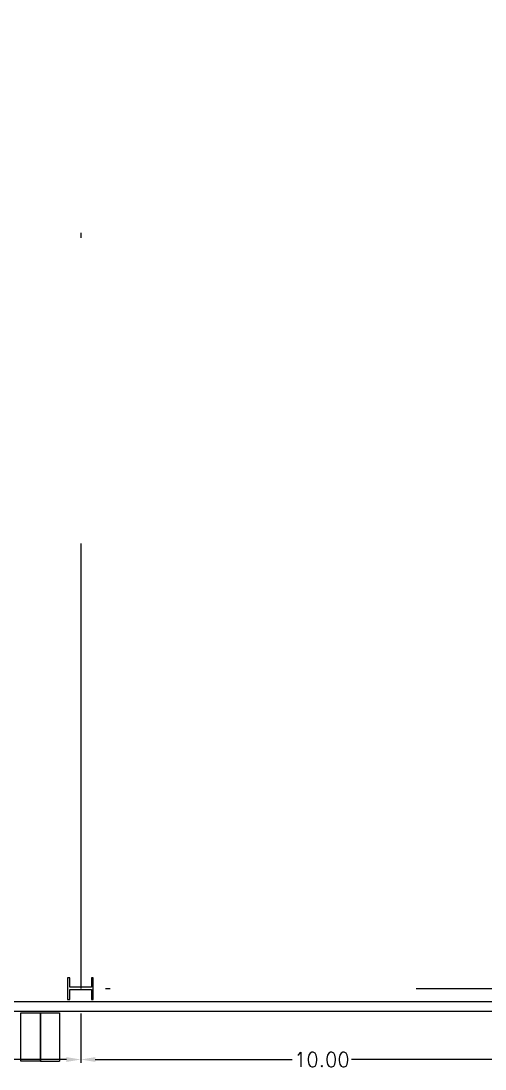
# Model space of a CAD drawing. Header units: millimetres. Extents: x -3 to 3438, y -2371 to 140.
# Drawn here: x 323.38 to 333.01, y 37.23 to 59 of the extents above; entities that cross this region are included whole.
import ezdxf

# ---------------------------------------------------------------- set-up
doc = ezdxf.new("R2010")
doc.units = ezdxf.units.MM
doc.linetypes.add('DASHDOT', pattern=[25.4, 12.7, -6.35, 0, -6.35])
doc.layers.get('0').update_dxf_attribs({"color": 3})
for name, color, linetype in [('1- 1', 1, 'Continuous'), ('1- 2', 223, 'Continuous'), ('1- muro de carga', 5, 'Continuous'), ('dim-75', 2, 'Continuous'), ('ejes', 140, 'DASHDOT')]:
    doc.layers.add(name, color=color, linetype=linetype)
doc.styles.add('TEXTOS', font='romans.shx')
doc.dimstyles.new('DIM-75P', dxfattribs={"dimtxt": 0.3, "dimasz": 0.3, "dimexe": 0.0675, "dimexo": 0.0468, "dimgap": 0.0375, "dimtad": 0, "dimtih": 1, "dimtoh": 1, "dimzin": 0, "dimdsep": 46, "dimtxsty": 'TEXTOS', "dimcen": 0.3, "dimclrd": 1, "dimclre": 1, "dimclrt": 2, "dimadec": 0, "dimazin": 0, "dimtfac": 1, "dimtmove": 1, "dimatfit": 3, "dimldrblk": 'flecha', "dimfxl": 0.045, "dimtolj": 1, "dimtzin": 0, "dimlwd": -1, "dimlwe": -1, "dimarcsym": 0})

# ---------------------------------------------------------------- blocks, each defined once
blk = doc.blocks.new('*D18')
at = {"layer": 'Defpoints', "color": 0, "transparency": 16777216}
for p in [(314.612, 38.429), (324.62, 38.429), (324.62, 37.429)]:
    blk.add_point(p, dxfattribs=at)
at = {"layer": 'dim-75', "color": 1, "transparency": 16777216}
for p, q in [((314.612, 38.382), (314.612, 37.361)), ((324.62, 38.382), (324.62, 37.361)), ((314.912, 37.429), (319, 37.429)), ((324.32, 37.429), (320.232, 37.429))]:
    blk.add_line(p, q, dxfattribs=at)
for points in [[(314.912, 37.479), (314.912, 37.379), (314.612, 37.429)], [(324.32, 37.479), (324.32, 37.379), (324.62, 37.429)]]:
    blk.add_solid(points, dxfattribs=at)
at = {"layer": 'dim-75', "color": 2, "transparency": 16777216, "insert": (319.616, 37.429), "char_height": 0.3, "attachment_point": 5, "style": 'TEXTOS'}
blk.add_mtext('\\A1;10.00', dxfattribs=at)
blk = doc.blocks.new('flecha')
at = {"ltscale": 6}
for points in [[(-0.021, 0.03), (-0.106, 0.13), (-0.124, 0.055), (-0.124, 0.212)], [(-0.021, -0.03), (-0.106, -0.13), (-0.124, -0.055), (-0.124, -0.212)]]:
    blk.add_hatch(color=256, dxfattribs=at).paths.add_polyline_path(points)
for p, q in [((0.009, -0.017), (-0.137, 0.242)), ((0.009, 0.017), (-0.137, -0.242)), ((-0.127, 0.244), (-0.127, 0.025)), ((-0.127, 0.025), (-0.104, 0.122)), ((0, 0), (-0.104, 0.122)), ((0, 0), (-0.104, -0.122)), ((-0.127, -0.025), (-0.127, -0.244)), ((-0.127, -0.025), (-0.104, -0.122))]:
    blk.add_line(p, q, dxfattribs=at)
for points in [[(-0.021, 0.03), (-0.106, 0.13), (-0.124, 0.055), (-0.124, 0.212)], [(-0.021, -0.03), (-0.106, -0.13), (-0.124, -0.055), (-0.124, -0.212)]]:
    blk.add_lwpolyline(points, close=True, dxfattribs=at)
blk = doc.blocks.new('*D19')
at = {"layer": 'Defpoints', "color": 0, "transparency": 16777216}
for p in [(324.62, 38.429), (334.628, 38.429), (334.628, 37.429)]:
    blk.add_point(p, dxfattribs=at)
at = {"layer": 'dim-75', "color": 1, "transparency": 16777216}
for p, q in [((324.62, 38.382), (324.62, 37.361)), ((334.628, 38.382), (334.628, 37.361)), ((324.92, 37.429), (329.008, 37.429)), ((334.328, 37.429), (330.24, 37.429))]:
    blk.add_line(p, q, dxfattribs=at)
for points in [[(324.92, 37.479), (324.92, 37.379), (324.62, 37.429)], [(334.328, 37.479), (334.328, 37.379), (334.628, 37.429)]]:
    blk.add_solid(points, dxfattribs=at)
at = {"layer": 'dim-75', "color": 2, "transparency": 16777216, "insert": (329.624, 37.429), "char_height": 0.3, "attachment_point": 5, "style": 'TEXTOS'}
blk.add_mtext('\\A1;10.00', dxfattribs=at)

msp = doc.modelspace()

# ---------------------------------------------------------------- linework, layer by layer
at = {"layer": '1- 1', "lineweight": 25}
for points in [[(323.781, 38.397), (323.781, 37.394), (323.378, 37.394), (323.378, 38.397), (323.781, 38.397)], [(323.781, 37.394), (323.781, 38.397), (324.176, 38.397), (324.176, 37.394)], [(323.781, 37.394), (324.176, 37.394)]]:
    msp.add_lwpolyline(points, dxfattribs=at)
at = {"layer": '1- 2', "lineweight": 25}
msp.add_lwpolyline([(324.84, 38.93), (324.389, 38.93), (324.389, 39.128), (324.342, 39.128), (324.342, 38.677), (324.389, 38.677), (324.389, 38.883), (324.84, 38.883), (324.84, 38.677), (324.879, 38.677), (324.879, 39.128), (324.84, 39.128), (324.84, 38.93)], dxfattribs=at)
msp.add_lwpolyline([(324.84, 38.93), (324.389, 38.93), (324.389, 39.128), (324.342, 39.128), (324.342, 38.677), (324.389, 38.677), (324.389, 38.883), (324.84, 38.883), (324.84, 38.677), (324.879, 38.677), (324.879, 39.128), (324.84, 39.128), (324.84, 38.93)], dxfattribs=at)
at = {"layer": '1- muro de carga', "lineweight": 25}
msp.add_lwpolyline([(314.089, 38.429), (314.089, 118.429), (455.171, 118.429), (476.656, 38.429)], close=True, dxfattribs=at)
msp.add_lwpolyline([(320.179, 38.626), (314.287, 38.626), (314.287, 118.231), (455.012, 118.231), (476.395, 38.626), (321.38, 38.626)], dxfattribs=at)
at = {"layer": 'ejes'}
for p, q in [((324.62, 124.645), (324.62, 38.902)), ((306.08, 38.902), (476.538, 38.902))]:
    msp.add_line(p, q, dxfattribs=at)

# ---------------------------------------------------------------- dimensions: what is measured, and where the dimension line sits
at = {"layer": 'dim-75'}
for base, p1, p2, picture, middle in [((324.62, 37.429), (314.612, 38.429), (324.62, 38.429), '*D18', (319.616, 37.429)), ((334.628, 37.429), (324.62, 38.429), (334.628, 38.429), '*D19', (329.624, 37.429))]:
    dim = msp.add_linear_dim(base=base, p1=p1, p2=p2, text='10.00', dimstyle='DIM-75P', dxfattribs=at)
    dim.commit()
    dim.dimension.update_dxf_attribs({"geometry": picture, "text_midpoint": middle})

doc.saveas('drawing.dxf')
